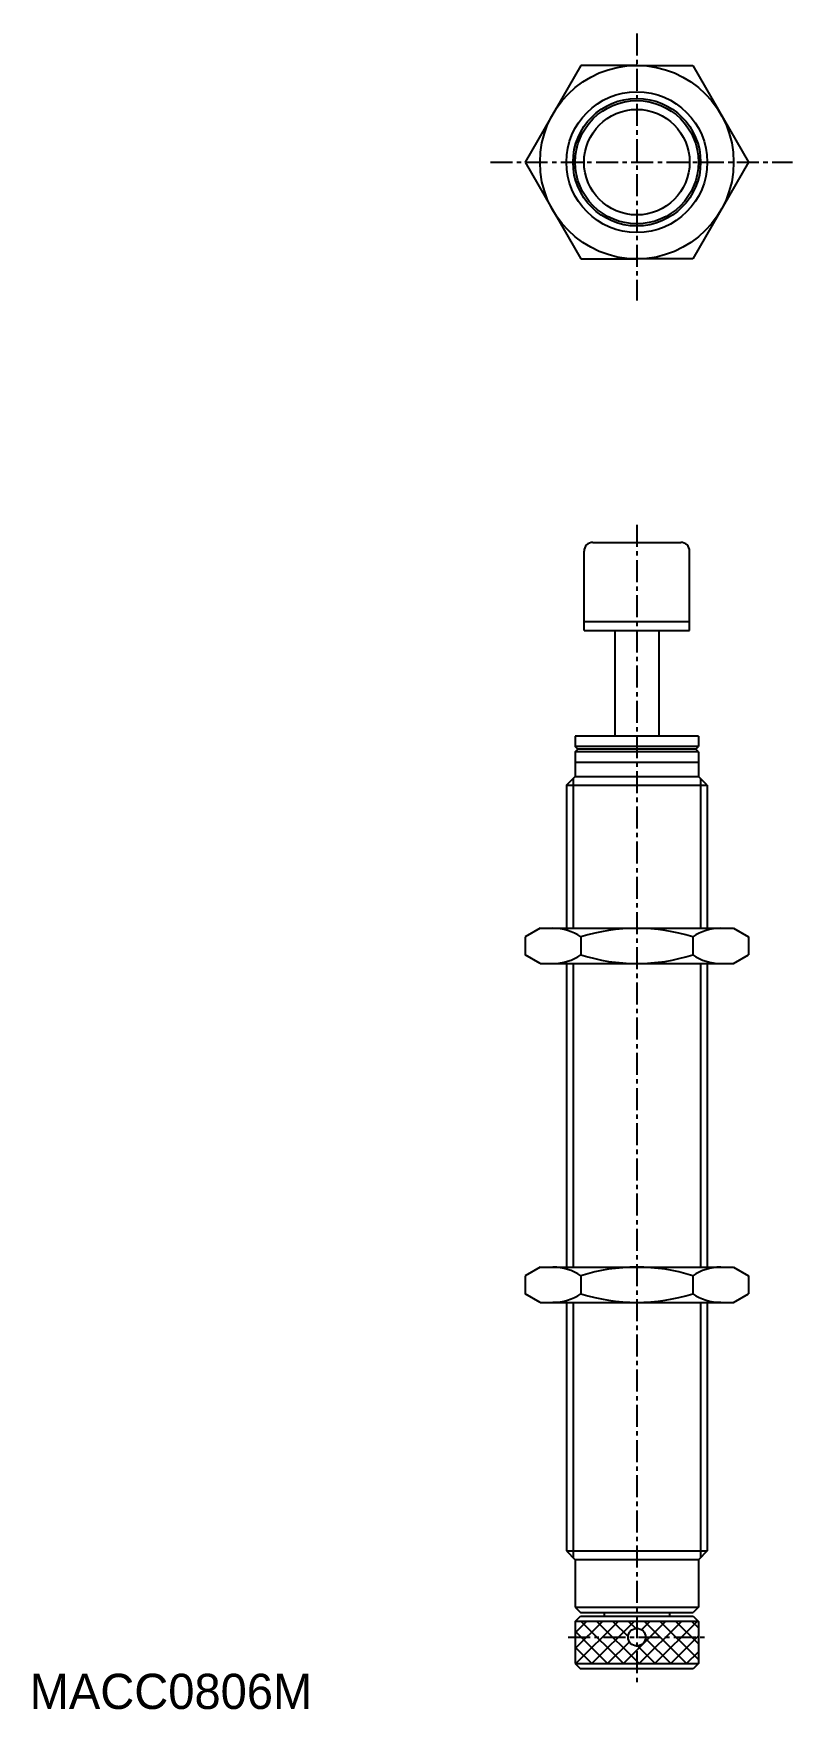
# Model space of a CAD drawing. Extents: x 9 to 52.1, y 3.8 to 99.
import ezdxf

# ---------------------------------------------------------------- set-up
doc = ezdxf.new("R2010")
doc.units = 0
doc.linetypes.add('CENTER', pattern=[2, 1.25, -0.25, 0.25, -0.25])
doc.layers.get('0').update_dxf_attribs({"linetype": 'CONTINUOUS'})
doc.layers.add('CENTER', color=1, linetype='CENTER')

msp = doc.modelspace()

# ---------------------------------------------------------------- linework, layer by layer
at = {"color": 7, "linetype": 'CONTINUOUS'}
for p, q in [((40.126, 97.236), (36.95, 91.736)), ((43.301, 97.236), (40.126, 97.236)), ((43.301, 97.236), (46.477, 97.236)), ((46.477, 97.236), (49.652, 91.736)), ((36.95, 91.736), (40.126, 86.236)), ((49.652, 91.736), (46.477, 86.236)), ((40.126, 86.236), (43.301, 86.236)), ((46.477, 86.236), (43.301, 86.236)), ((42.051, 65.134), (42.051, 59.134)), ((42.051, 65.134), (44.551, 65.134)), ((44.551, 65.134), (44.551, 59.134)), ((46.801, 59.134), (39.801, 59.134)), ((39.801, 59.134), (39.801, 58.533)), ((46.801, 59.134), (46.801, 58.533)), ((39.951, 58.384), (39.801, 58.533)), ((46.801, 58.533), (39.801, 58.533)), ((39.801, 58.234), (39.951, 58.384)), ((46.801, 58.234), (39.801, 58.234)), ((39.801, 58.234), (39.801, 56.834)), ((46.651, 58.384), (39.951, 58.384)), ((46.651, 58.384), (46.801, 58.533)), ((46.801, 58.234), (46.651, 58.384)), ((46.801, 58.234), (46.801, 56.834)), ((46.801, 57.634), (39.801, 57.634)), ((39.301, 56.333), (39.801, 56.834)), ((39.301, 56.333), (39.301, 48.209)), ((39.301, 56.333), (47.301, 56.333)), ((39.801, 56.834), (46.801, 56.834)), ((47.301, 56.334), (46.801, 56.834)), ((47.301, 56.333), (47.301, 48.209)), ((37.801, 48.209), (36.95, 47.717)), ((36.95, 47.717), (36.95, 46.7)), ((37.801, 48.209), (48.801, 48.209)), ((40.126, 47.717), (40.126, 46.7)), ((46.477, 47.717), (46.477, 46.7)), ((48.801, 48.209), (49.652, 47.717)), ((49.652, 47.717), (49.652, 46.7)), ((37.801, 46.209), (36.95, 46.7)), ((48.801, 46.209), (49.652, 46.7)), ((37.801, 46.209), (48.801, 46.209)), ((39.301, 46.209), (39.301, 28.958)), ((47.301, 46.209), (47.301, 28.958)), ((37.801, 28.958), (36.95, 28.467)), ((37.801, 28.958), (48.801, 28.958)), ((48.801, 28.958), (49.652, 28.467)), ((36.95, 28.467), (36.95, 27.45)), ((40.126, 28.467), (40.126, 27.45)), ((46.477, 28.467), (46.477, 27.45)), ((49.652, 28.467), (49.652, 27.45)), ((37.801, 26.958), (36.95, 27.45)), ((37.801, 26.958), (48.801, 26.958)), ((39.301, 26.958), (39.301, 12.834)), ((47.301, 26.958), (47.301, 12.833)), ((48.801, 26.958), (49.652, 27.45)), ((39.301, 12.834), (47.301, 12.834)), ((39.301, 12.834), (39.801, 12.334)), ((47.301, 12.834), (46.801, 12.334)), ((39.801, 12.334), (39.801, 9.634)), ((46.801, 12.333), (39.801, 12.333)), ((46.801, 12.334), (46.801, 9.634)), ((39.801, 9.634), (40.101, 9.334)), ((39.801, 9.633), (46.801, 9.633)), ((46.801, 9.634), (46.501, 9.334)), ((39.801, 8.833), (40.101, 9.134)), ((46.801, 8.834), (39.801, 8.834)), ((39.801, 7.29), (41.344, 8.834)), ((39.801, 8.834), (39.801, 6.434)), ((39.801, 8.188), (40.446, 8.834)), ((39.842, 6.433), (42.243, 8.834)), ((40.101, 9.334), (46.501, 9.334)), ((40.101, 9.134), (46.501, 9.134)), ((40.138, 8.834), (42.538, 6.433)), ((40.74, 6.433), (43.141, 8.834)), ((41.036, 8.834), (43.436, 6.433)), ((41.451, 9.334), (41.451, 9.134)), ((41.934, 8.834), (42.802, 7.965)), ((42.536, 6.433), (44.937, 8.834)), ((42.832, 8.834), (43.236, 8.429)), ((43.434, 6.433), (45.835, 8.834)), ((43.564, 8.359), (44.039, 8.834)), ((43.73, 8.834), (46.13, 6.433)), ((44.332, 6.433), (46.733, 8.834)), ((44.628, 8.834), (46.801, 6.66)), ((45.151, 9.334), (45.151, 9.134)), ((45.526, 8.834), (46.801, 7.558)), ((46.424, 8.834), (46.801, 8.456)), ((46.501, 9.134), (46.801, 8.834)), ((46.801, 8.834), (46.801, 6.434)), ((39.801, 8.272), (41.64, 6.433)), ((41.638, 6.433), (42.876, 7.671)), ((43.797, 7.868), (45.232, 6.433)), ((45.231, 6.433), (46.801, 8.004)), ((39.801, 7.374), (40.742, 6.433)), ((43.333, 7.435), (44.334, 6.433)), ((46.129, 6.433), (46.801, 7.106)), ((39.801, 6.476), (39.844, 6.433)), ((39.801, 6.433), (46.801, 6.433)), ((39.801, 6.433), (40.101, 6.134)), ((46.501, 6.134), (40.101, 6.134)), ((46.801, 6.433), (46.501, 6.133))]:
    msp.add_line(p, q, dxfattribs=at)
for p, q in [((40.301, 65.134), (40.301, 69.634)), ((40.801, 70.134), (45.801, 70.134)), ((46.301, 65.134), (46.301, 69.634)), ((40.301, 65.634), (46.301, 65.634)), ((40.301, 65.134), (46.301, 65.134))]:
    msp.add_line(p, q)
at = {"color": 3, "linetype": 'CONTINUOUS'}
for p, q in [((39.676, 56.709), (39.676, 48.209)), ((46.926, 56.709), (46.926, 48.209)), ((39.676, 46.209), (39.676, 28.958)), ((46.926, 46.209), (46.926, 28.958)), ((39.676, 26.958), (39.676, 12.459)), ((46.926, 26.958), (46.926, 12.459))]:
    msp.add_line(p, q, dxfattribs=at)
at = {"color": 7, "linetype": 'CONTINUOUS'}
for centre, radius in [((43.301, 91.736), 5.5), ((43.301, 91.736), 4), ((43.301, 91.736), 3.5), ((43.301, 91.736), 3), ((43.301, 7.934), 0.5)]:
    msp.add_circle(centre, radius, dxfattribs=at)
at = {"color": 3, "linetype": 'CONTINUOUS'}
msp.add_circle((43.301, 91.736), 3.625, dxfattribs=at)
for centre, start, end in [((40.801, 69.634), 90, 180), ((45.801, 69.634), 0, 90)]:
    msp.add_arc(centre, 0.5, start, end)
at = {"color": 7, "linetype": 'CONTINUOUS'}
for centre, radius, start, end in [((38.538, 45.397), 2.811, 55.61571, 90), ((43.301, 37.7), 10.509, 72.41207, 107.58793), ((48.064, 45.397), 2.811, 90, 124.38429), ((38.538, 49.02), 2.811, 270, 304.38429), ((43.301, 56.717), 10.509, 252.41207, 287.58797), ((48.064, 49.02), 2.811, 235.61571, 270), ((38.538, 26.147), 2.811, 55.61571, 90), ((43.301, 18.45), 10.509, 72.41207, 107.58793), ((48.064, 26.147), 2.811, 90, 124.38429), ((38.538, 29.77), 2.811, 270, 304.38429), ((43.301, 37.467), 10.509, 252.41207, 287.58797), ((48.064, 29.77), 2.811, 235.61571, 270)]:
    msp.add_arc(centre, radius, start, end, dxfattribs=at)
at = {"layer": 'CENTER', "color": 1, "linetype": 'CENTER'}
for p, q in [((43.301, 99.047), (43.301, 83.883)), ((34.985, 91.736), (52.143, 91.736)), ((43.301, 71.134), (43.301, 5.134)), ((39.401, 7.934), (47.201, 7.934))]:
    msp.add_line(p, q, dxfattribs=at)

# ---------------------------------------------------------------- texts
at = {"color": 7, "linetype": 'CONTINUOUS'}
msp.add_text('MACC0806M', height=2, dxfattribs=at).set_placement((8.807, 3.855))

doc.saveas('drawing.dxf')
